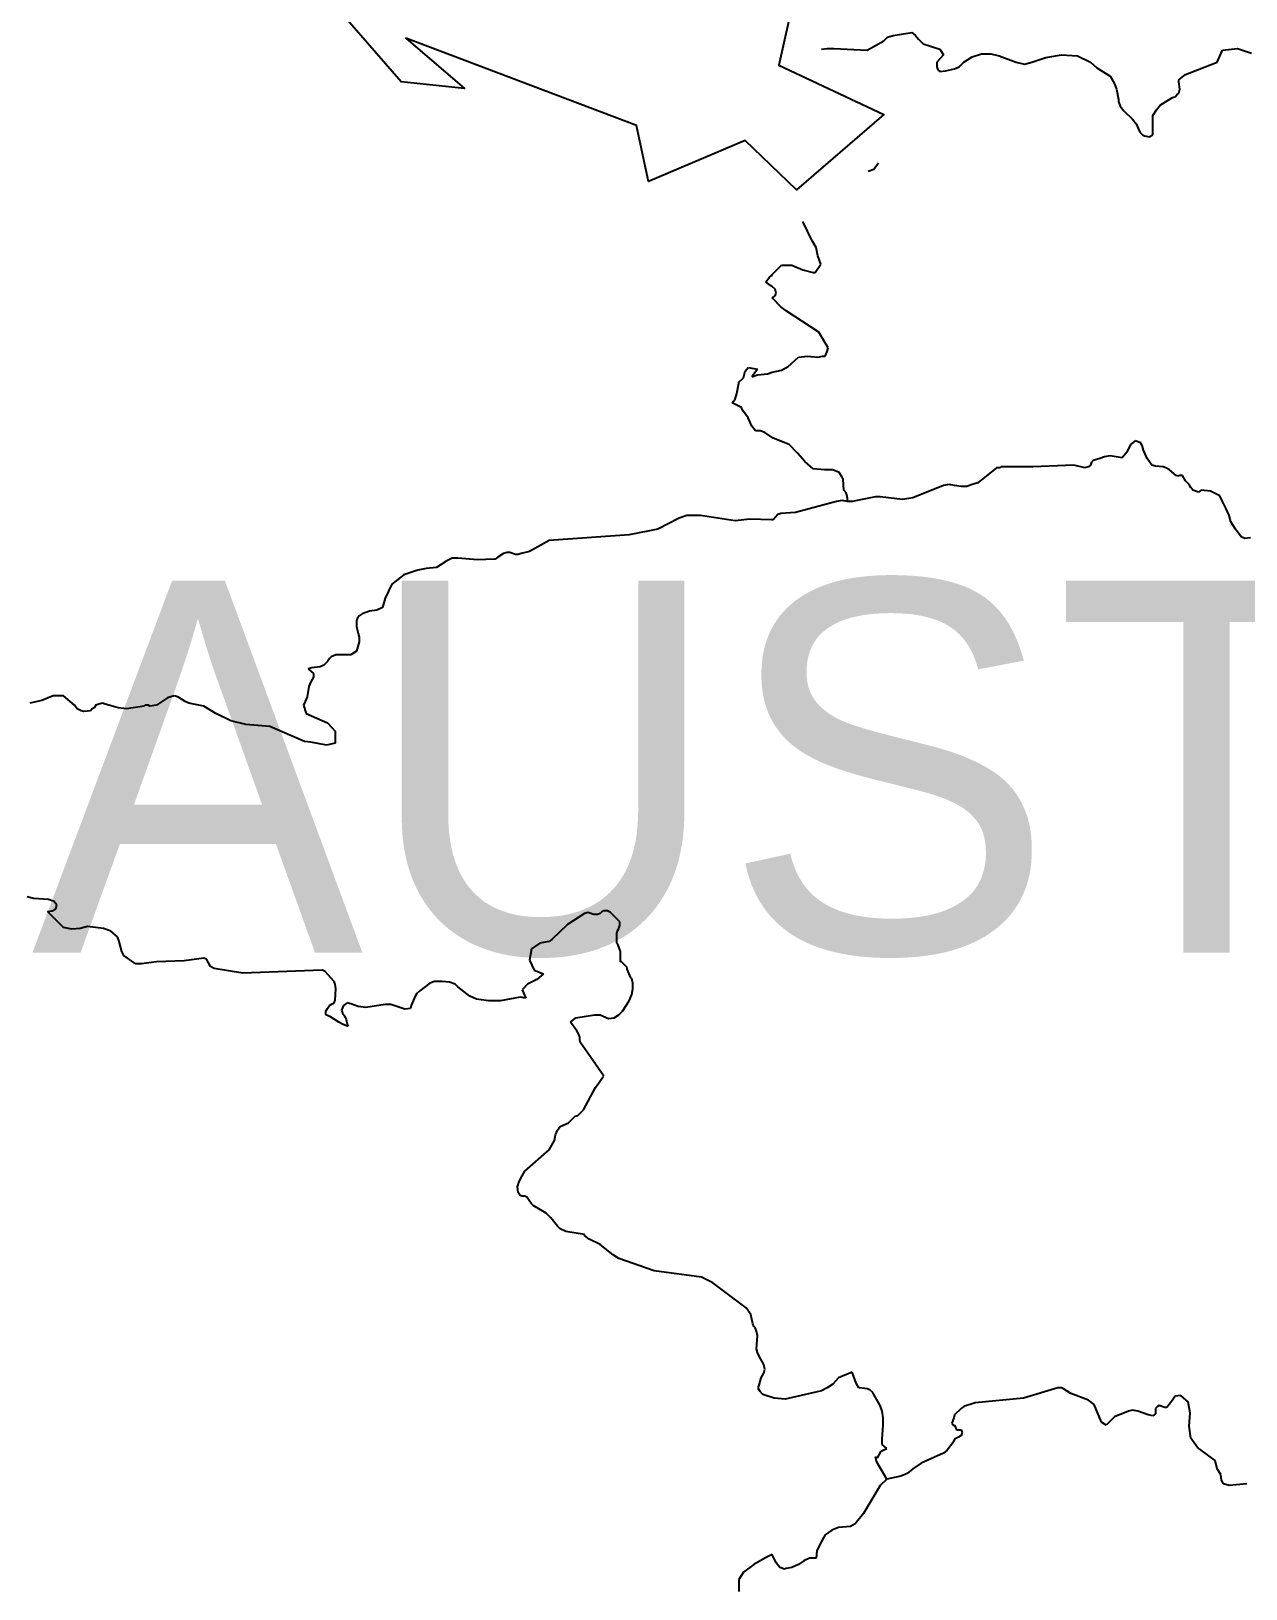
# Model space of a CAD drawing. Header units: metres. Extents: x 0 to 1325, y -1 to 773.
# Drawn here: x 704.15 to 717.21, y 190.02 to 206.76 of the extents above; entities that cross this region are included whole.
import ezdxf
from ezdxf.enums import TextEntityAlignment as Align

# ---------------------------------------------------------------- set-up
doc = ezdxf.new("R2010")
doc.units = ezdxf.units.M

msp = doc.modelspace()

# ---------------------------------------------------------------- linework, layer by layer
at = {"layer": 'CUT'}
msp.add_lwpolyline([(712.56, 208.048), (712.19, 206.398), (713.32, 205.868), (712.38, 205.058), (711.83, 205.588), (710.79, 205.148), (710.66, 205.748), (708.18, 206.688), (708.81, 206.148), (708.13, 206.218), (707.24, 207.248)], dxfattribs=at)
at = {"layer": 'SCORE'}
for points in [[(713.14, 206.558), (713.32, 206.658)], [(713.32, 206.658), (713.36, 206.698)], [(713.36, 206.698), (713.42, 206.718)], [(713.42, 206.718), (713.62, 206.748)], [(713.62, 206.748), (713.66, 206.718)], [(713.66, 206.718), (713.69, 206.678)], [(713.69, 206.678), (713.74, 206.628)], [(712.65, 206.568), (712.71, 206.578)], [(712.71, 206.578), (712.78, 206.578)], [(712.78, 206.578), (713.14, 206.558)], [(713.74, 206.628), (713.92, 206.568)], [(713.96, 206.508), (713.89, 206.428)], [(713.92, 206.568), (713.96, 206.508)], [(714.18, 206.428), (714.27, 206.488)], [(714.27, 206.488), (714.37, 206.518)], [(714.37, 206.518), (714.46, 206.518)], [(714.46, 206.518), (714.47, 206.518)], [(714.47, 206.518), (714.56, 206.498)], [(714.56, 206.498), (714.74, 206.428)], [(714.91, 206.428), (715.06, 206.478)], [(715.06, 206.478), (715.23, 206.508)], [(715.23, 206.508), (715.4, 206.498)], [(715.4, 206.498), (715.54, 206.428)], [(716.9, 206.428), (716.96, 206.558)], [(716.96, 206.558), (717.12, 206.578)], [(717.12, 206.578), (717.27, 206.528)], [(713.89, 206.428), (713.89, 206.378)], [(713.89, 206.378), (713.9, 206.348)], [(713.9, 206.348), (713.92, 206.328)], [(713.92, 206.328), (713.98, 206.338)], [(713.98, 206.338), (714.08, 206.358)], [(714.08, 206.358), (714.13, 206.378)], [(714.13, 206.378), (714.18, 206.428)], [(714.74, 206.428), (714.83, 206.408)], [(714.83, 206.408), (714.91, 206.428)], [(715.54, 206.428), (715.61, 206.368)], [(715.61, 206.368), (715.75, 206.278)], [(716.56, 206.298), (716.9, 206.428)], [(715.75, 206.278), (715.8, 206.198)], [(715.8, 206.198), (715.82, 206.138)], [(715.82, 206.138), (715.84, 206.028)], [(716.49, 206.238), (716.56, 206.298)], [(716.49, 206.218), (716.49, 206.238)], [(716.5, 206.138), (716.49, 206.218)], [(716.49, 206.098), (716.5, 206.138)], [(715.84, 206.028), (715.84, 206.008)], [(715.84, 206.008), (715.86, 205.958)], [(716.25, 205.918), (716.29, 205.968)], [(716.29, 205.968), (716.42, 206.048)], [(716.42, 206.048), (716.45, 206.058)], [(716.45, 206.058), (716.47, 206.078)], [(716.47, 206.078), (716.49, 206.098)], [(715.86, 205.958), (715.9, 205.908)], [(715.9, 205.908), (715.99, 205.818)], [(715.99, 205.818), (716.03, 205.768)], [(716.21, 205.858), (716.25, 205.918)], [(716.21, 205.798), (716.21, 205.858)], [(716.21, 205.718), (716.21, 205.798)], [(716.03, 205.768), (716.07, 205.678)], [(716.07, 205.678), (716.1, 205.648)], [(716.1, 205.648), (716.12, 205.638)], [(716.12, 205.638), (716.17, 205.628)], [(716.17, 205.628), (716.21, 205.648)], [(716.21, 205.648), (716.21, 205.718)], [(713.21, 205.278), (713.26, 205.348)], [(713.15, 205.258), (713.21, 205.278)], [(712.55, 204.508), (712.45, 204.718)], [(712.59, 204.438), (712.55, 204.508)], [(712.61, 204.348), (712.59, 204.438)], [(712.64, 204.258), (712.61, 204.348)], [(712.09, 204.118), (712.11, 204.138)], [(712.11, 204.138), (712.12, 204.138)], [(712.12, 204.148), (712.22, 204.248)], [(712.12, 204.138), (712.12, 204.148)], [(712.22, 204.248), (712.33, 204.248)], [(712.33, 204.248), (712.45, 204.198)], [(712.45, 204.198), (712.56, 204.168)], [(712.56, 204.168), (712.58, 204.168)], [(712.58, 204.168), (712.64, 204.258)], [(712.05, 204.068), (712.09, 204.118)], [(712.1, 204.028), (712.05, 204.068)], [(712.12, 204.018), (712.1, 204.028)], [(712.15, 203.988), (712.12, 204.018)], [(712.16, 203.948), (712.15, 203.988)], [(712.12, 203.898), (712.15, 203.918)], [(712.21, 203.798), (712.12, 203.898)], [(712.15, 203.918), (712.16, 203.948)], [(712.27, 203.758), (712.21, 203.798)], [(712.62, 203.528), (712.27, 203.758)], [(712.72, 203.358), (712.62, 203.528)], [(712.69, 203.268), (712.71, 203.318)], [(712.71, 203.318), (712.72, 203.358)], [(711.83, 203.108), (711.86, 203.148)], [(711.86, 203.148), (711.96, 203.128)], [(711.96, 203.128), (711.9, 203.048)], [(712.12, 203.098), (712.22, 203.118)], [(712.22, 203.118), (712.29, 203.158)], [(712.29, 203.158), (712.4, 203.258)], [(712.4, 203.258), (712.5, 203.268)], [(712.5, 203.268), (712.61, 203.258)], [(712.61, 203.258), (712.66, 203.268)], [(712.66, 203.268), (712.69, 203.268)], [(711.74, 202.868), (711.76, 202.978)], [(711.76, 202.988), (711.81, 203.038)], [(711.76, 202.978), (711.76, 202.988)], [(711.81, 203.038), (711.83, 203.108)], [(711.9, 203.048), (711.96, 203.068)], [(711.96, 203.068), (712.07, 203.078)], [(712.07, 203.078), (712.12, 203.098)], [(711.69, 202.768), (711.72, 202.808)], [(711.72, 202.808), (711.74, 202.868)], [(711.79, 202.718), (711.69, 202.768)], [(711.8, 202.688), (711.79, 202.718)], [(711.86, 202.608), (711.8, 202.688)], [(711.9, 202.518), (711.86, 202.608)], [(711.94, 202.468), (711.9, 202.518)], [(711.99, 202.468), (711.94, 202.468)], [(712.04, 202.448), (711.99, 202.468)], [(712.13, 202.388), (712.04, 202.448)], [(712.3, 202.318), (712.13, 202.388)], [(712.39, 202.228), (712.3, 202.318)], [(715.97, 202.318), (715.93, 202.238)], [(716.02, 202.358), (715.97, 202.318)], [(716.08, 202.338), (716.02, 202.358)], [(716.1, 202.298), (716.08, 202.338)], [(716.11, 202.258), (716.1, 202.298)], [(712.47, 202.138), (712.39, 202.228)], [(712.56, 202.058), (712.47, 202.138)], [(715.55, 202.128), (715.54, 202.098)], [(715.57, 202.148), (715.55, 202.128)], [(715.64, 202.168), (715.57, 202.148)], [(715.69, 202.188), (715.64, 202.168)], [(715.75, 202.198), (715.69, 202.188)], [(715.88, 202.178), (715.75, 202.198)], [(715.93, 202.238), (715.88, 202.178)], [(716.15, 202.168), (716.11, 202.258)], [(716.2, 202.098), (716.15, 202.168)], [(712.68, 202.048), (712.56, 202.058)], [(712.77, 202.048), (712.68, 202.048)], [(712.84, 202.018), (712.77, 202.048)], [(712.87, 201.968), (712.84, 202.018)], [(712.88, 201.948), (712.87, 201.968)], [(712.89, 201.828), (712.88, 201.948)], [(714.53, 202.068), (714.33, 201.908)], [(714.57, 202.068), (714.53, 202.068)], [(714.58, 202.078), (714.57, 202.068)], [(714.92, 202.078), (714.58, 202.078)], [(715.36, 202.098), (714.92, 202.078)], [(715.48, 202.068), (715.36, 202.098)], [(715.52, 202.078), (715.48, 202.068)], [(715.54, 202.098), (715.52, 202.078)], [(716.24, 202.088), (716.2, 202.098)], [(716.32, 202.078), (716.24, 202.088)], [(716.35, 202.068), (716.32, 202.078)], [(716.39, 202.048), (716.35, 202.068)], [(716.46, 201.988), (716.39, 202.048)], [(716.48, 201.978), (716.46, 201.988)], [(716.5, 201.988), (716.48, 201.978)], [(716.53, 201.988), (716.5, 201.988)], [(716.56, 201.928), (716.53, 201.988)], [(712.91, 201.808), (712.89, 201.828)], [(712.92, 201.778), (712.91, 201.808)], [(712.93, 201.738), (712.92, 201.778)], [(713.96, 201.878), (713.63, 201.748)], [(714.02, 201.888), (713.96, 201.878)], [(714.08, 201.878), (714.02, 201.888)], [(714.15, 201.868), (714.08, 201.878)], [(714.21, 201.868), (714.15, 201.868)], [(714.27, 201.888), (714.21, 201.868)], [(714.33, 201.908), (714.27, 201.888)], [(716.6, 201.888), (716.56, 201.928)], [(716.62, 201.858), (716.6, 201.888)], [(716.64, 201.828), (716.62, 201.858)], [(716.7, 201.808), (716.64, 201.828)], [(716.73, 201.828), (716.7, 201.808)], [(716.83, 201.818), (716.73, 201.828)], [(716.91, 201.778), (716.83, 201.818)], [(716.93, 201.768), (716.91, 201.778)], [(712.81, 201.708), (712.37, 201.588)], [(712.87, 201.718), (712.81, 201.708)], [(712.93, 201.708), (712.87, 201.718)], [(712.93, 201.708), (712.93, 201.738)], [(712.98, 201.708), (712.93, 201.708)], [(713.23, 201.758), (712.98, 201.708)], [(713.28, 201.758), (713.23, 201.758)], [(713.52, 201.728), (713.28, 201.758)], [(713.63, 201.748), (713.52, 201.728)], [(716.96, 201.708), (716.93, 201.768)], [(717, 201.628), (716.96, 201.708)], [(717.03, 201.558), (717, 201.628)], [(711.12, 201.528), (710.89, 201.408)], [(711.2, 201.558), (711.12, 201.528)], [(711.35, 201.558), (711.2, 201.558)], [(711.72, 201.498), (711.35, 201.558)], [(711.88, 201.518), (711.72, 201.498)], [(712.11, 201.508), (711.88, 201.518)], [(712.13, 201.508), (712.11, 201.508)], [(712.18, 201.568), (712.13, 201.508)], [(712.21, 201.578), (712.18, 201.568)], [(712.37, 201.588), (712.21, 201.578)], [(717.05, 201.488), (717.03, 201.558)], [(717.1, 201.408), (717.05, 201.488)], [(709.72, 201.288), (709.51, 201.168)], [(710.58, 201.348), (709.72, 201.288)], [(710.89, 201.408), (710.58, 201.348)], [(717.16, 201.328), (717.1, 201.408)], [(717.2, 201.308), (717.16, 201.328)], [(717.26, 201.318), (717.2, 201.308)], [(709.17, 201.108), (709.14, 201.088)], [(709.23, 201.148), (709.17, 201.108)], [(709.27, 201.158), (709.23, 201.148)], [(709.3, 201.158), (709.27, 201.158)], [(709.36, 201.138), (709.3, 201.158)], [(709.39, 201.138), (709.36, 201.138)], [(709.42, 201.148), (709.39, 201.138)], [(709.51, 201.168), (709.42, 201.148)], [(708.31, 200.968), (708.16, 200.918)], [(708.4, 200.988), (708.31, 200.968)], [(708.51, 200.998), (708.4, 200.988)], [(708.62, 201.068), (708.51, 200.998)], [(708.68, 201.098), (708.62, 201.068)], [(708.74, 201.098), (708.68, 201.098)], [(708.95, 201.078), (708.74, 201.098)], [(709.13, 201.088), (708.95, 201.078)], [(709.14, 201.088), (709.13, 201.088)], [(708.03, 200.818), (707.96, 200.668)], [(708.16, 200.918), (708.03, 200.818)], [(707.96, 200.668), (707.93, 200.568)], [(707.66, 200.458), (707.65, 200.428)], [(707.68, 200.478), (707.66, 200.458)], [(707.71, 200.498), (707.68, 200.478)], [(707.79, 200.528), (707.71, 200.498)], [(707.87, 200.538), (707.79, 200.528)], [(707.93, 200.568), (707.87, 200.538)], [(707.65, 200.428), (707.65, 200.368)], [(707.65, 200.368), (707.66, 200.318)], [(707.66, 200.318), (707.67, 200.288)], [(707.67, 200.288), (707.68, 200.248)], [(707.68, 200.198), (707.65, 200.098)], [(707.68, 200.248), (707.68, 200.198)], [(707.3, 199.948), (707.26, 199.928)], [(707.34, 199.988), (707.3, 199.948)], [(707.36, 200.018), (707.34, 199.988)], [(707.38, 200.038), (707.36, 200.018)], [(707.43, 200.058), (707.38, 200.038)], [(707.59, 200.058), (707.43, 200.058)], [(707.65, 200.098), (707.59, 200.058)], [(707.17, 199.918), (707.13, 199.908)], [(707.13, 199.908), (707.19, 199.858)], [(707.16, 199.768), (707.14, 199.718)], [(707.19, 199.818), (707.16, 199.768)], [(707.26, 199.928), (707.17, 199.918)], [(707.19, 199.858), (707.19, 199.818)], [(704.39, 199.618), (704.27, 199.568)], [(704.5, 199.618), (704.39, 199.618)], [(704.62, 199.518), (704.5, 199.618)], [(705.69, 199.618), (705.62, 199.598)], [(705.73, 199.608), (705.69, 199.618)], [(705.81, 199.558), (705.73, 199.608)], [(707.12, 199.608), (707.1, 199.558)], [(707.14, 199.718), (707.12, 199.608)], [(704.27, 199.568), (704.14, 199.538)], [(704.65, 199.478), (704.62, 199.518)], [(704.69, 199.458), (704.65, 199.478)], [(704.72, 199.448), (704.69, 199.458)], [(704.79, 199.458), (704.72, 199.448)], [(704.81, 199.478), (704.79, 199.458)], [(704.83, 199.488), (704.81, 199.478)], [(704.85, 199.518), (704.83, 199.488)], [(704.88, 199.528), (704.85, 199.518)], [(704.92, 199.538), (704.88, 199.528)], [(704.95, 199.528), (704.92, 199.538)], [(704.99, 199.518), (704.95, 199.528)], [(705.09, 199.488), (704.99, 199.518)], [(705.18, 199.478), (705.09, 199.488)], [(705.37, 199.508), (705.18, 199.478)], [(705.38, 199.518), (705.37, 199.508)], [(705.41, 199.518), (705.38, 199.518)], [(705.43, 199.508), (705.41, 199.518)], [(705.5, 199.518), (705.43, 199.508)], [(705.62, 199.598), (705.5, 199.518)], [(705.85, 199.538), (705.81, 199.558)], [(706.01, 199.508), (705.85, 199.538)], [(706.14, 199.428), (706.01, 199.508)], [(707.1, 199.558), (707.08, 199.518)], [(707.08, 199.518), (707.11, 199.428)], [(706.3, 199.348), (706.14, 199.428)], [(706.46, 199.308), (706.3, 199.348)], [(706.72, 199.288), (706.46, 199.308)], [(707.09, 199.128), (706.72, 199.288)], [(707.11, 199.428), (707.34, 199.328)], [(707.34, 199.328), (707.42, 199.238)], [(707.16, 199.118), (707.09, 199.128)], [(707.33, 199.088), (707.16, 199.118)], [(707.42, 199.108), (707.33, 199.088)], [(707.42, 199.238), (707.42, 199.168)], [(707.42, 199.168), (707.42, 199.108)], [(704.18, 197.438), (704.11, 197.458)], [(704.34, 197.428), (704.18, 197.438)], [(704.4, 197.408), (704.34, 197.428)], [(704.33, 197.298), (704.38, 197.308)], [(704.5, 197.128), (704.33, 197.298)], [(704.38, 197.308), (704.42, 197.328)], [(704.43, 197.368), (704.4, 197.408)], [(704.42, 197.328), (704.43, 197.368)], [(710.1, 197.278), (709.92, 197.158)], [(710.14, 197.288), (710.1, 197.278)], [(710.17, 197.278), (710.14, 197.288)], [(710.2, 197.268), (710.17, 197.278)], [(710.24, 197.268), (710.2, 197.268)], [(710.27, 197.278), (710.24, 197.268)], [(710.29, 197.298), (710.27, 197.278)], [(710.31, 197.308), (710.29, 197.298)], [(710.35, 197.308), (710.31, 197.308)], [(710.38, 197.288), (710.35, 197.308)], [(710.48, 197.188), (710.38, 197.288)], [(704.59, 197.108), (704.5, 197.128)], [(704.68, 197.118), (704.59, 197.108)], [(704.76, 197.138), (704.68, 197.118)], [(704.93, 197.118), (704.76, 197.138)], [(705.01, 197.088), (704.93, 197.118)], [(709.92, 197.158), (709.75, 196.998)], [(710.45, 197.068), (710.46, 197.098)], [(710.46, 197.098), (710.47, 197.118)], [(710.47, 197.118), (710.48, 197.148)], [(710.48, 197.148), (710.48, 197.188)], [(705.08, 197.028), (705.01, 197.088)], [(705.1, 196.978), (705.08, 197.028)], [(705.13, 196.868), (705.1, 196.978)], [(709.62, 196.958), (709.53, 196.898)], [(709.68, 196.968), (709.62, 196.958)], [(709.72, 196.978), (709.68, 196.968)], [(709.75, 196.998), (709.72, 196.978)], [(710.45, 197.038), (710.45, 197.068)], [(710.45, 196.958), (710.45, 197.038)], [(710.46, 196.948), (710.45, 196.958)], [(710.49, 196.868), (710.46, 196.948)], [(705.15, 196.828), (705.13, 196.868)], [(705.26, 196.748), (705.15, 196.828)], [(705.5, 196.758), (705.34, 196.738)], [(705.8, 196.768), (705.5, 196.758)], [(706.01, 196.798), (705.8, 196.768)], [(706.04, 196.788), (706.01, 196.798)], [(706.08, 196.708), (706.04, 196.788)], [(709.53, 196.898), (709.51, 196.778)], [(709.51, 196.778), (709.56, 196.668)], [(710.49, 196.758), (710.49, 196.868)], [(710.5, 196.758), (710.49, 196.758)], [(710.56, 196.698), (710.5, 196.758)], [(705.27, 196.738), (705.26, 196.748)], [(705.34, 196.738), (705.27, 196.738)], [(706.12, 196.688), (706.08, 196.708)], [(706.43, 196.638), (706.12, 196.688)], [(707.28, 196.668), (706.43, 196.638)], [(707.31, 196.658), (707.28, 196.668)], [(707.41, 196.548), (707.31, 196.658)], [(709.56, 196.668), (709.66, 196.628)], [(709.66, 196.628), (709.59, 196.568)], [(710.56, 196.678), (710.56, 196.698)], [(710.6, 196.588), (710.56, 196.678)], [(710.61, 196.578), (710.6, 196.588)], [(707.42, 196.518), (707.41, 196.548)], [(707.43, 196.468), (707.42, 196.518)], [(707.42, 196.348), (707.43, 196.468)], [(708.33, 196.448), (708.3, 196.418)], [(708.44, 196.528), (708.33, 196.448)], [(708.49, 196.548), (708.44, 196.528)], [(708.57, 196.548), (708.49, 196.548)], [(708.65, 196.538), (708.57, 196.548)], [(708.71, 196.518), (708.65, 196.538)], [(708.74, 196.488), (708.71, 196.518)], [(708.87, 196.388), (708.74, 196.488)], [(709.49, 196.518), (709.43, 196.458)], [(709.43, 196.458), (709.47, 196.368)], [(709.59, 196.568), (709.49, 196.518)], [(710.62, 196.528), (710.61, 196.578)], [(710.61, 196.408), (710.62, 196.468)], [(710.62, 196.468), (710.62, 196.528)], [(707.32, 196.228), (707.34, 196.258)], [(707.34, 196.258), (707.36, 196.288)], [(707.36, 196.288), (707.39, 196.308)], [(707.39, 196.308), (707.41, 196.318)], [(707.41, 196.318), (707.42, 196.348)], [(707.51, 196.288), (707.49, 196.238)], [(707.55, 196.318), (707.51, 196.288)], [(707.59, 196.308), (707.55, 196.318)], [(707.67, 196.278), (707.59, 196.308)], [(707.75, 196.268), (707.67, 196.278)], [(707.96, 196.298), (707.75, 196.268)], [(708.02, 196.298), (707.96, 196.298)], [(708.17, 196.248), (708.02, 196.298)], [(708.23, 196.258), (708.17, 196.248)], [(708.24, 196.288), (708.23, 196.258)], [(708.28, 196.388), (708.24, 196.288)], [(708.3, 196.418), (708.28, 196.388)], [(708.94, 196.358), (708.87, 196.388)], [(709.07, 196.338), (708.94, 196.358)], [(709.2, 196.338), (709.07, 196.338)], [(709.41, 196.378), (709.2, 196.338)], [(709.47, 196.368), (709.41, 196.378)], [(710.51, 196.228), (710.58, 196.338)], [(710.58, 196.338), (710.61, 196.408)], [(707.32, 196.188), (707.32, 196.228)], [(707.37, 196.168), (707.32, 196.188)], [(707.46, 196.108), (707.37, 196.168)], [(707.5, 196.088), (707.46, 196.108)], [(707.49, 196.238), (707.5, 196.208)], [(707.5, 196.208), (707.52, 196.178)], [(707.55, 196.068), (707.5, 196.088)], [(707.52, 196.178), (707.54, 196.138)], [(707.54, 196.138), (707.55, 196.088)], [(707.55, 196.088), (707.56, 196.068)], [(709.95, 196.108), (710.01, 196.158)], [(710.02, 196.018), (709.95, 196.108)], [(710.01, 196.158), (710.21, 196.188)], [(710.21, 196.188), (710.27, 196.188)], [(710.27, 196.188), (710.36, 196.148)], [(710.36, 196.148), (710.42, 196.158)], [(710.42, 196.158), (710.47, 196.188)], [(710.47, 196.188), (710.51, 196.228)], [(707.56, 196.068), (707.55, 196.068)], [(710.04, 195.978), (710.02, 196.018)], [(710.05, 195.948), (710.04, 195.978)], [(710.05, 195.918), (710.05, 195.948)], [(710.06, 195.888), (710.05, 195.918)], [(710.08, 195.858), (710.06, 195.888)], [(710.31, 195.528), (710.08, 195.858)], [(710.22, 195.408), (710.3, 195.518)], [(710.3, 195.518), (710.31, 195.528)], [(710.09, 195.168), (710.22, 195.408)], [(709.93, 195.028), (710, 195.098)], [(710, 195.098), (710.03, 195.108)], [(710.03, 195.108), (710.09, 195.168)], [(709.79, 194.898), (709.81, 194.948)], [(709.81, 194.948), (709.84, 194.988)], [(709.84, 194.988), (709.93, 195.028)], [(709.72, 194.738), (709.78, 194.838)], [(709.78, 194.838), (709.79, 194.898)], [(709.46, 194.508), (709.72, 194.738)], [(709.4, 194.398), (709.43, 194.458)], [(709.43, 194.458), (709.46, 194.508)], [(709.38, 194.338), (709.4, 194.398)], [(709.39, 194.278), (709.38, 194.338)], [(709.41, 194.248), (709.39, 194.278)], [(709.43, 194.238), (709.41, 194.248)], [(709.46, 194.238), (709.43, 194.238)], [(709.48, 194.228), (709.46, 194.238)], [(709.53, 194.158), (709.48, 194.228)], [(709.55, 194.138), (709.53, 194.158)], [(709.69, 194.058), (709.55, 194.138)], [(709.74, 194.008), (709.69, 194.058)], [(709.81, 193.918), (709.74, 194.008)], [(709.84, 193.888), (709.81, 193.918)], [(709.9, 193.858), (709.84, 193.888)], [(710.1, 193.828), (709.9, 193.858)], [(710.1, 193.818), (710.1, 193.828)], [(710.15, 193.778), (710.1, 193.818)], [(710.27, 193.718), (710.15, 193.778)], [(710.41, 193.608), (710.27, 193.718)], [(710.47, 193.568), (710.41, 193.608)], [(710.85, 193.438), (710.47, 193.568)], [(711.36, 193.368), (710.85, 193.438)], [(711.48, 193.308), (711.36, 193.368)], [(711.84, 193.038), (711.48, 193.308)], [(711.89, 192.968), (711.84, 193.038)], [(711.91, 192.868), (711.89, 192.968)], [(711.92, 192.838), (711.91, 192.868)], [(711.94, 192.818), (711.92, 192.838)], [(711.95, 192.788), (711.94, 192.818)], [(711.96, 192.738), (711.95, 192.788)], [(711.95, 192.598), (711.96, 192.738)], [(711.96, 192.558), (711.95, 192.598)], [(711.98, 192.518), (711.96, 192.558)], [(712.03, 192.428), (711.98, 192.518)], [(712.04, 192.378), (712.03, 192.428)], [(711.98, 192.208), (712, 192.288)], [(712, 192.288), (712.03, 192.338)], [(712.03, 192.338), (712.04, 192.378)], [(712.83, 192.288), (712.77, 192.218)], [(712.98, 192.348), (712.83, 192.288)], [(713.02, 192.228), (712.98, 192.348)], [(711.97, 192.188), (711.98, 192.208)], [(711.97, 192.168), (711.97, 192.188)], [(711.99, 192.138), (711.97, 192.168)], [(712.02, 192.108), (711.99, 192.138)], [(712.14, 192.068), (712.02, 192.108)], [(712.26, 192.058), (712.14, 192.068)], [(712.65, 192.148), (712.26, 192.058)], [(712.71, 192.178), (712.65, 192.148)], [(712.77, 192.218), (712.71, 192.178)], [(713.05, 192.178), (713.02, 192.228)], [(713.06, 192.178), (713.05, 192.178)], [(713.14, 192.168), (713.06, 192.178)], [(713.17, 192.158), (713.14, 192.168)], [(713.2, 192.128), (713.17, 192.158)], [(713.21, 192.108), (713.2, 192.128)], [(713.28, 191.988), (713.21, 192.108)], [(714.82, 192.068), (714.3, 192.018)], [(715.19, 192.178), (714.82, 192.068)], [(715.23, 192.178), (715.19, 192.178)], [(715.25, 192.168), (715.23, 192.178)], [(715.33, 192.118), (715.25, 192.168)], [(715.52, 192.048), (715.33, 192.118)], [(716.45, 192.088), (716.43, 192.058)], [(716.51, 192.098), (716.45, 192.088)], [(716.57, 192.048), (716.51, 192.098)], [(713.3, 191.928), (713.28, 191.988)], [(713.31, 191.858), (713.3, 191.928)], [(714.15, 191.958), (714.08, 191.888)], [(714.18, 191.978), (714.15, 191.958)], [(714.3, 192.018), (714.18, 191.978)], [(715.58, 191.998), (715.52, 192.048)], [(715.66, 191.808), (715.58, 191.998)], [(715.95, 191.928), (715.8, 191.868)], [(715.99, 191.938), (715.95, 191.928)], [(716.05, 191.928), (715.99, 191.938)], [(716.16, 191.888), (716.05, 191.928)], [(716.24, 191.898), (716.21, 191.878)], [(716.26, 191.978), (716.24, 191.958)], [(716.24, 191.958), (716.24, 191.928)], [(716.24, 191.928), (716.24, 191.898)], [(716.28, 191.988), (716.26, 191.978)], [(716.34, 191.968), (716.28, 191.988)], [(716.36, 191.968), (716.34, 191.968)], [(716.4, 192.018), (716.36, 191.968)], [(716.43, 192.058), (716.4, 192.018)], [(716.59, 192.028), (716.57, 192.048)], [(716.61, 191.908), (716.59, 192.028)], [(716.6, 191.768), (716.61, 191.908)], [(713.3, 191.628), (713.31, 191.778)], [(713.31, 191.778), (713.31, 191.858)], [(714.07, 191.858), (714.05, 191.798)], [(714.05, 191.798), (714.06, 191.778)], [(714.06, 191.778), (714.08, 191.778)], [(714.08, 191.888), (714.07, 191.858)], [(714.08, 191.778), (714.1, 191.728)], [(715.71, 191.778), (715.66, 191.808)], [(715.8, 191.868), (715.71, 191.778)], [(716.21, 191.878), (716.16, 191.888)], [(716.62, 191.638), (716.6, 191.768)], [(713.3, 191.568), (713.3, 191.628)], [(713.35, 191.528), (713.3, 191.568)], [(714.06, 191.588), (714, 191.508)], [(714.08, 191.628), (714.06, 191.588)], [(714.1, 191.638), (714.08, 191.628)], [(714.1, 191.728), (714.11, 191.728)], [(714.12, 191.648), (714.1, 191.638)], [(714.11, 191.728), (714.13, 191.728)], [(714.15, 191.668), (714.12, 191.648)], [(714.13, 191.728), (714.15, 191.728)], [(714.15, 191.728), (714.16, 191.698)], [(714.16, 191.698), (714.15, 191.668)], [(716.69, 191.538), (716.62, 191.638)], [(713.24, 191.388), (713.23, 191.438)], [(713.23, 191.438), (713.25, 191.428)], [(713.25, 191.428), (713.29, 191.498)], [(713.29, 191.498), (713.31, 191.508)], [(713.31, 191.508), (713.35, 191.528)], [(713.96, 191.478), (713.72, 191.368)], [(714, 191.508), (713.96, 191.478)], [(716.88, 191.398), (716.69, 191.538)], [(716.9, 191.308), (716.88, 191.398)], [(713.35, 191.198), (713.24, 191.388)], [(713.5, 191.228), (713.35, 191.198)], [(713.57, 191.258), (713.5, 191.228)], [(713.63, 191.308), (713.57, 191.258)], [(713.72, 191.368), (713.63, 191.308)], [(716.94, 191.248), (716.9, 191.308)], [(716.95, 191.188), (716.94, 191.248)], [(713.28, 191.128), (713.1, 190.828)], [(713.35, 191.198), (713.28, 191.128)], [(716.97, 191.148), (716.95, 191.188)], [(717.03, 191.128), (716.97, 191.148)], [(717.22, 191.148), (717.03, 191.128)], [(713.1, 190.828), (713.01, 190.718)], [(712.69, 190.598), (712.64, 190.518)], [(712.76, 190.648), (712.69, 190.598)], [(712.83, 190.678), (712.76, 190.648)], [(712.96, 190.688), (712.83, 190.678)], [(713.01, 190.718), (712.96, 190.688)], [(712.6, 190.428), (712.59, 190.348)], [(712.64, 190.518), (712.6, 190.428)], [(711.92, 190.278), (711.81, 190.198)], [(712.04, 190.348), (711.92, 190.278)], [(712.12, 190.388), (712.04, 190.348)], [(712.16, 190.298), (712.12, 190.388)], [(712.2, 190.248), (712.16, 190.298)], [(712.25, 190.228), (712.2, 190.248)], [(712.27, 190.238), (712.25, 190.228)], [(712.33, 190.248), (712.27, 190.238)], [(712.4, 190.278), (712.33, 190.248)], [(712.46, 190.318), (712.4, 190.278)], [(712.52, 190.348), (712.46, 190.318)], [(712.59, 190.348), (712.52, 190.348)], [(711.81, 190.198), (711.76, 190.118)], [(711.76, 190.118), (711.76, 189.988)]]:
    msp.add_lwpolyline(points, dxfattribs=at)

# ---------------------------------------------------------------- texts
at = {"layer": 'ENGRAVE'}
msp.add_text('AUSTRIA', height=4, dxfattribs=at).set_placement((715.748, 196.856), align=Align.CENTER)

doc.saveas('drawing.dxf')
